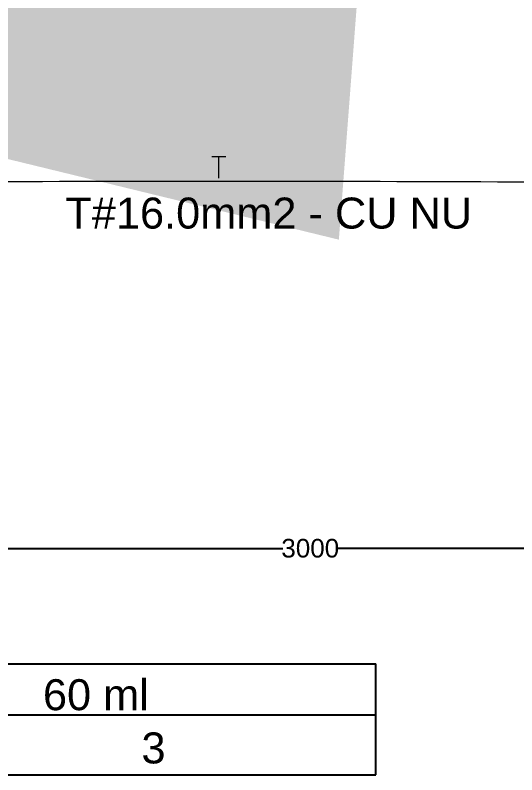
# Model space of a CAD drawing. Header units: inches. Extents: x -3 to 923, y -103 to 154.
# Drawn here: x 616.687 to 617.172, y 55.409 to 56.145 of the extents above; entities that cross this region are included whole.
import ezdxf
from ezdxf.enums import TextEntityAlignment as Align

# ---------------------------------------------------------------- set-up
doc = ezdxf.new("R2010")
doc.units = ezdxf.units.IN
doc.header["$LTSCALE"] = 10
doc.header["$MEASUREMENT"] = 0
for name, color, linetype in [('Cotas', 1, 'Continuous'), ('DETALHES', 6, 'Continuous'), ('DI-Textos_do_diagrama', 7, 'Continuous'), ('DIMENSIONAMENTO', 5, 'Continuous'), ('PARA-RAIOS', 240, 'Continuous'), ('T2', 4, 'Continuous')]:
    doc.layers.add(name, color=color, linetype=linetype)
doc.layers.add('TEXTO', color=2, linetype='Continuous', lineweight=20)
doc.styles.add('Arial', font='arial.ttf')
doc.dimstyles.get("Standard").update_dxf_attribs({"dimtxt": 0.18, "dimasz": 0.18, "dimexe": 0.18, "dimexo": 0.0625, "dimgap": 0.09, "dimtad": 0, "dimtih": 1, "dimtoh": 1, "dimdec": 4, "dimzin": 0, "dimdsep": 46, "dimtxsty": 'Standard', "dimcen": 0.09, "dimadec": 0, "dimazin": 0, "dimtfac": 1, "dimtdec": 4, "dimtofl": 0, "dimtmove": 0, "dimatfit": 3, "dimfxl": 0, "dimtolj": 1, "dimtzin": 0, "dimarcsym": 0})

# ---------------------------------------------------------------- blocks, each defined once
blk = doc.blocks.new('DOT')
at = {"layer": 'T2', "color": 0, "linetype": 'ByBlock'}
blk.add_line((-0.5, 0), (-1, 0), dxfattribs=at)
at = {"layer": 'T2', "color": 0, "linetype": 'ByBlock', "const_width": 0.5}
blk.add_lwpolyline([(-0.25, 0, 1), (0.25, 0, 1)], format="xyb", close=True, dxfattribs=at)

msp = doc.modelspace()

# ---------------------------------------------------------------- linework, layer by layer
at = {"layer": 'Cotas', "linetype": 'Continuous'}
for p, q in [((616.45974, 55.62847), (616.94557, 55.62847)), ((617.48434, 55.62847), (616.99851, 55.62847)), ((615.27735, 55.51648), (617.03541, 55.51648)), ((617.03541, 55.40915), (617.03541, 55.51648)), ((615.27735, 55.46707), (617.03541, 55.46707)), ((615.27735, 55.40915), (617.03541, 55.40915)), ((615.27735, 55.40915), (617.03541, 55.40915))]:
    msp.add_line(p, q, dxfattribs=at)
at = {"layer": 'DETALHES', "color": 240, "linetype": 'Continuous', "lineweight": 0}
for p, q in [((616.87684, 56.00805), (616.89034, 56.00805)), ((616.88354, 55.98687), (616.88354, 56.00805))]:
    msp.add_line(p, q, dxfattribs=at)
msp.add_spline([(617.47758, 55.98157), (616.43298, 55.98157), (615.53333, 55.98157), (615.5186, 55.98157), (615.49996, 55.98157), (615.50928, 56.01915), (615.51854, 56.34631), (615.51854, 56.3513), (615.49859, 56.3513), (615.35166, 56.34152)], degree=3, dxfattribs=at)

# ---------------------------------------------------------------- texts
at = {"layer": 'Cotas', "color": 7, "linetype": 'Continuous', "insert": (616.97204, 55.62847), "char_height": 0.018, "attachment_point": 5, "style": 'Arial'}
msp.add_mtext('\\A1;3000', dxfattribs=at)
at = {"layer": 'DI-Textos_do_diagrama', "linetype": 'Continuous', "style": 'Arial'}
msp.add_text('T#16.0mm2 - CU NU', height=0.03, dxfattribs=at).set_placement((616.73511, 55.92913), align=Align.BOTTOM_LEFT)
at = {"layer": 'TEXTO', "color": 7, "linetype": 'Continuous', "style": 'Arial'}
for s, p in [('60 ml', (616.71345, 55.47171)), ('3', (616.80876, 55.42017))]:
    msp.add_text(s, height=0.03, dxfattribs=at).set_placement(p)

# ---------------------------------------------------------------- leaders
at = {"layer": 'DIMENSIONAMENTO', "linetype": 'Continuous'}
msp.add_leader([(615.84407, 56.48542), (615.93937, 56.53906)], dimstyle='Standard', override={"dimtxt": 1.8, "dimasz": 1.5, "dimexe": 1.25, "dimexo": 0.625, "dimgap": 0.625, "dimtad": 1, "dimtih": 0, "dimtoh": 0, "dimdec": 1, "dimlfac": 10, "dimzin": 8, "dimcen": 2.5, "dimclrt": 7, "dimtofl": 1, "dimldrblk": 'Dot'}, dxfattribs=at)
at = {"layer": 'PARA-RAIOS', "color": 5}
msp.add_leader([(615.32592, 56.33545), (615.54588, 56.31866)], dimstyle='Standard', override={"dimtxt": 1.7, "dimasz": 1.7, "dimexe": 1, "dimexo": 1, "dimgap": 0, "dimtad": 1, "dimtih": 0, "dimtoh": 0, "dimdec": 0, "dimzin": 8, "dimcen": 1, "dimclrd": 5, "dimclre": 5, "dimclrt": 7, "dimtdec": 0, "dimtofl": 1, "dimatfit": 3}, dxfattribs=at)

doc.saveas('drawing.dxf')
